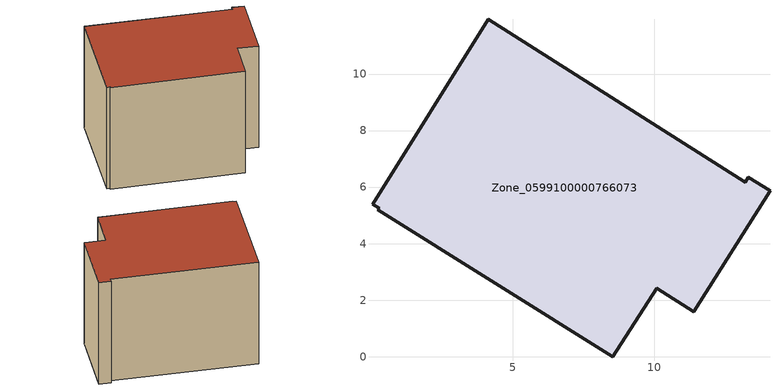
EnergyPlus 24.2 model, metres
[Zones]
Zone_0599100000766073
 floor ground (C_G): 8.54,0 0.23,5.19 0.27,5.25 0.03,5.39 4.12,11.94 13.22,6.18 13.33,6.36 14.1,5.87 11.39,1.59 10.09,2.42 z1.65
 wall outside (C_F): 13.33,6.36 13.22,6.18 4.12,11.94 0.03,5.39 0.27,5.25 0.23,5.19 8.54,0 10.09,2.42 11.39,1.59 14.1,5.87 13.33,6.36 z1.65:10.47
 roof outside (C_R): 0.23,5.19 8.54,0 10.09,2.42 11.39,1.59 14.1,5.87 13.33,6.36 13.22,6.18 4.12,11.94 0.03,5.39 0.27,5.25 z10.47
[BUILDING]
Pand.0599100000766073: North Axis=0; Terrain=City; Loads Convergence Tolerance Value=0.04; Temperature Convergence Tolerance Value=0.4; Solar Distribution=FullExterior; Maximum Number of Warmup Days=25; Minimum Number of Warmup Days=1
[Site:Location]
Rotterdam.The.Hague.AP_ZH_NLD Design_Conditions: Latitude=51.96; Longitude=4.45; Time Zone=1; Elevation=-4.5
[SITE:GROUNDTEMPERATURE:BUILDINGSURFACE]
18, 18, 18, 18, 18, 18, 18, 18, 18, 18, 18, 18
[MATERIAL] Thermal Absorptance=0.9; Solar Absorptance=0.7; Visible Absorptance=0.7
Name | Roughness | Thickness | Conductivity | Density | Specific Heat
G.TC.2006-2014 | MediumSmooth | 0.15 | 0.06 | 540 | 1210
F.TC.2006-2014 | Rough | 0.3 | 0.12 | 1920 | 840
R.TC.2006-2014 | MediumRough | 0.2 | 0.08 | 1500 | 1000
[CONSTRUCTION]
C_G: G.TC.2006-2014
C_F: F.TC.2006-2014
C_R: R.TC.2006-2014
[ZONE]
Zone_0599100000766073: Type=1; Multiplier=1; Ceiling Height=Autocalculate; Volume=Autocalculate; Floor Area=autocalculate; Part of Total Floor Area=Yes
[ZONEINFILTRATION:DESIGNFLOWRATE]
Infil_Zone_0599100000766073: Zone or ZoneList or Space or SpaceList=Zone_0599100000766073; Schedule=AlwaysOn; Design Flow Rate Calculation Method=Flow/Area; Flow Rate per Floor Area=0.0015; Constant Term Coefficient=1; Temperature Term Coefficient=0; Velocity Term Coefficient=0; Velocity Squared Term Coefficient=0
[HVACTEMPLATE:ZONE:IDEALLOADSAIRSYSTEM]
Zone_0599100000766073: Maximum Heating Supply Air Temperature=50; Minimum Cooling Supply Air Temperature=13; Maximum Heating Supply Air Humidity Ratio=0.0156; Minimum Cooling Supply Air Humidity Ratio=0.0077; Heating Limit=NoLimit; Cooling Limit=NoLimit; Dehumidification Control Type=ConstantSensibleHeatRatio; Cooling Sensible Heat Ratio=0.7; Dehumidification Setpoint=60; Humidification Control Type=None; Humidification Setpoint=30; Outdoor Air Method=None; Outdoor Air Flow Rate per Person=0.00944; Outdoor Air Flow Rate per Zone Floor Area=0; Outdoor Air Flow Rate per Zone=0; Demand Controlled Ventilation Type=None; Outdoor Air Economizer Type=NoEconomizer; Heat Recovery Type=None; Sensible Heat Recovery Effectiveness=0.7; Latent Heat Recovery Effectiveness=0.65
[ZONECONTROL:THERMOSTAT]
ThermostatControl_Zone_0599100000766073: Zone or ZoneList=Zone_0599100000766073; Control Type Schedule=DualSetpointControlType; Control 1=Thermostat_Zone_0599100000766073; Temperature Difference Between Cutout And Setpoint=0
[THERMOSTATSETPOINT:DUALSETPOINT]
Thermostat_Zone_0599100000766073: Heating Setpoint Temperature Schedule=HeatingSetpoint_Zone_0599100000766073; Cooling Setpoint Temperature Schedule=CoolingSetpoint_Zone_0599100000766073
[SCHEDULE:COMPACT]
HeatingSetpoint_Zone_0599100000766073: Through: 12/31, For: AllDays, Until: 24:00, 21
CoolingSetpoint_Zone_0599100000766073: Through: 12/31, For: AllDays, Until: 24:00, 24
DualSetpointControlType: Through: 12/31, For: AllDays, Until: 24:00, 4
AlwaysOn: Through: 12/31, For: AllDays, Until: 24:00, 1
